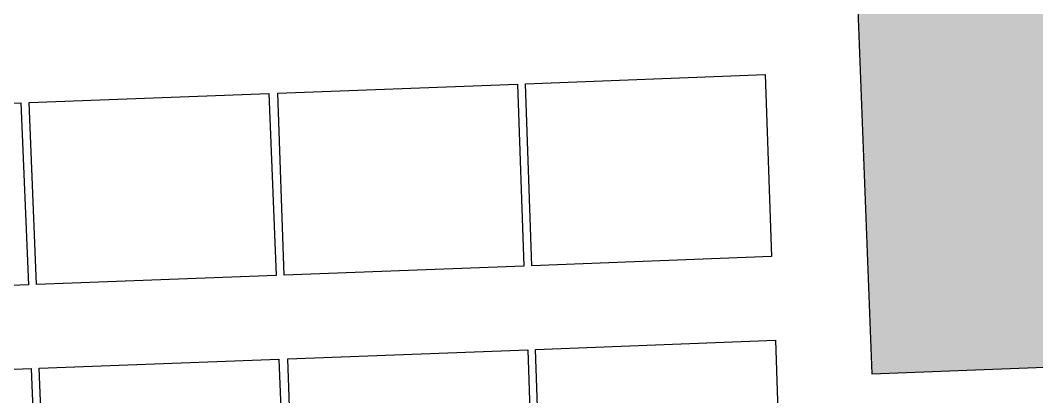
# Model space of a CAD drawing. Header units: metres. Extents: x 1956498 to 1957612, y 2277909 to 2278547.
# Drawn here: x 1956593.42 to 1956625.38, y 2278179.68 to 2278191.51 of the extents above; entities that cross this region are included whole.
import ezdxf

# ---------------------------------------------------------------- set-up
doc = ezdxf.new("R2010")
doc.units = ezdxf.units.M
doc.layers.add('PVcase PV Modules (full frames)', color=142, linetype='Continuous')
doc.layers.add('UBS-100-Circulation intérieure lourde', color=252, linetype='Continuous')

# ---------------------------------------------------------------- blocks, each defined once
blk = doc.blocks.new('3P6@20DEG F FX ID1 PVBlock')
at = {"color": 0, "transparency": 33554687}
blk.add_polyline3d([(0, 0, 2.084), (7.54, 0.287, 2.084), (7.757, -5.433, 0), (0.218, -5.72, 0)], close=True, dxfattribs=at)

msp = doc.modelspace()

# ---------------------------------------------------------------- hatches: boundary and pattern name
at = {"layer": 'UBS-100-Circulation intérieure lourde', "transparency": 33554687}
h = msp.add_hatch(color=256, dxfattribs=at)
h.dxf.hatch_style = 1
edge = h.paths.add_edge_path()
edge.add_line((1956634.341, 2278056.888), (1956625.347, 2278294.044))
edge.add_line((1956625.347, 2278294.044), (1956624.541, 2278315.227))
edge.add_arc((1956635.533, 2278315.644), 11, 134.3795, 182.173, ccw=False)
edge.add_line((1956627.84, 2278323.506), (1956625.042, 2278326.365))
edge.add_line((1956625.042, 2278326.365), (1956619.73, 2278321.166))
edge.add_line((1956619.73, 2278321.166), (1956601.554, 2278307.264))
edge.add_line((1956601.554, 2278307.264), (1956603.991, 2278304.079))
edge.add_arc((1956610.295, 2278295.064), 11, 2.109, 124.9682, ccw=False)
edge.add_line((1956621.288, 2278295.469), (1956625.185, 2278192.595))
edge.add_line((1956625.185, 2278192.595), (1956619.739, 2278192.389))
edge.add_line((1956619.739, 2278192.389), (1956620.194, 2278180.397))
edge.add_line((1956620.194, 2278180.397), (1956625.64, 2278180.604))
edge.add_line((1956625.64, 2278180.604), (1956630.313, 2278057.559))
edge.add_line((1956630.313, 2278057.559), (1956622.621, 2278058.84))
edge.add_arc((1956620.148, 2278044.072), 14.973, 80.4919, 131.7546)
edge.add_arc((1956601.909, 2278062.633), 11.089, 260.4081, 318.205, ccw=False)
edge.add_line((1956600.061, 2278051.699), (1956599.404, 2278047.753))
edge.add_line((1956599.404, 2278047.753), (1956666.617, 2278036.559))
edge.add_line((1956666.617, 2278036.559), (1956667.274, 2278040.505))
edge.add_arc((1956669.156, 2278051.532), 11.186, 203.0371, 260.3152, ccw=False)
edge.add_arc((1956645.804, 2278039.772), 15, 29.4824, 80.6289)
edge.add_line((1956648.246, 2278054.572), (1956634.341, 2278056.888))

# ---------------------------------------------------------------- linework, layer by layer
msp.add_lwpolyline([(1956603.991, 2278304.079, -0.594106), (1956621.288, 2278295.469), (1956625.185, 2278192.595), (1956619.739, 2278192.389), (1956620.194, 2278180.397), (1956625.64, 2278180.604), (1956630.313, 2278057.559), (1956622.621, 2278058.84, 0.227482), (1956610.177, 2278055.242, -0.257673), (1956600.061, 2278051.699), (1956667.274, 2278040.505, -0.25526), (1956658.861, 2278047.154, 0.226949), (1956648.246, 2278054.572), (1956634.341, 2278056.888), (1956625.347, 2278294.044), (1956624.541, 2278315.227, -0.211615), (1956627.84, 2278323.506), (1956622.402, 2278318.174)], format="xyb", close=True, dxfattribs=at)

# ---------------------------------------------------------------- block references
at = {"layer": 'PVcase PV Modules (full frames)', "color": 144, "true_color": 0x007ca5, "transparency": 33554687, "extrusion": (0.010848, 0.000412964, 0.999941), "rotation": 359.9998716525731}
msp.add_blockref('3P6@20DEG F FX ID1 PVBlock', (1956487.462, 2278180.298, 22783.161), dxfattribs=at)
at = {"layer": 'PVcase PV Modules (full frames)', "color": 144, "true_color": 0x007ca5, "transparency": 33554687, "extrusion": (0.010971, 0.000417645, 0.99994), "rotation": 359.9998687268734}
msp.add_blockref('3P6@20DEG F FX ID1 PVBlock', (1956476.972, 2278179.795, 23034.38), dxfattribs=at)
at = {"layer": 'PVcase PV Modules (full frames)', "color": 144, "true_color": 0x007ca5, "transparency": 33554687, "extrusion": (-0.004429, -0.000168611, 0.99999), "rotation": 359.9999786044066}
msp.add_blockref('3P6@20DEG F FX ID1 PVBlock', (1956577.243, 2278187.53, -8434.438), dxfattribs=at)
at = {"layer": 'PVcase PV Modules (full frames)', "color": 144, "true_color": 0x007ca5, "transparency": 33554687, "extrusion": (-0.009077, -0.000345532, 0.999959), "rotation": 359.9999101466423}
msp.add_blockref('3P6@20DEG F FX ID1 PVBlock', (1956510.905, 2278182.563, -17931.111), dxfattribs=at)
at = {"layer": 'PVcase PV Modules (full frames)', "color": 144, "true_color": 0x007ca5, "transparency": 33554687, "extrusion": (0.011413, 0.000434453, 0.999935), "rotation": 359.9998579473125}
for p in [(1956475.139, 2278170.977, 23936.31), (1956467.349, 2278170.681, 23936.31)]:
    msp.add_blockref('3P6@20DEG F FX ID1 PVBlock', p, dxfattribs=at)
at = {"layer": 'PVcase PV Modules (full frames)', "color": 144, "true_color": 0x007ca5, "transparency": 33554687, "extrusion": (-0.004589, -0.000174678, 0.999989), "rotation": 359.9999770369442}
msp.add_blockref('3P6@20DEG F FX ID1 PVBlock', (1956576.25, 2278179.073, -8760.43), dxfattribs=at)
at = {"layer": 'PVcase PV Modules (full frames)', "color": 144, "true_color": 0x007ca5, "transparency": 33554687, "extrusion": (-0.00584, -0.000222304, 0.999983), "rotation": 359.9999628083427}
msp.add_blockref('3P6@20DEG F FX ID1 PVBlock', (1956556.467, 2278177.813, -11316.832), dxfattribs=at)

doc.saveas('drawing.dxf')
